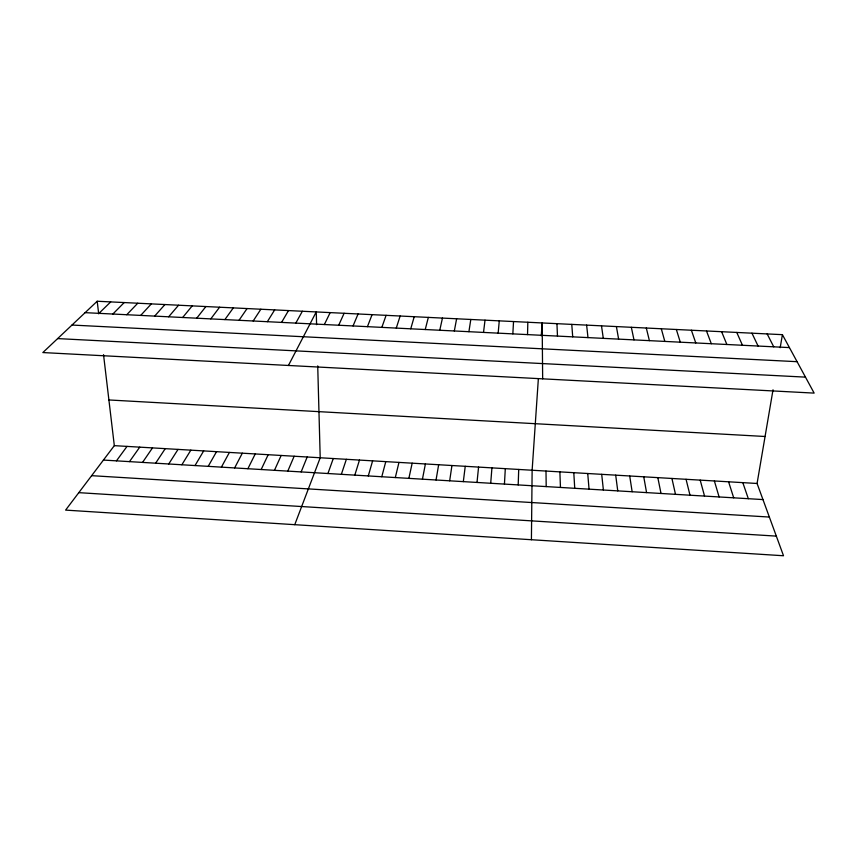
<?xml version="1.0" encoding="UTF-8"?>
<svg xmlns="http://www.w3.org/2000/svg" width="857" height="857" viewBox="0 0 857 857"><rect width="100%" height="100%" fill="white"/><g stroke="black" fill="none" stroke-linecap="round" stroke-linejoin="round"><path stroke-width="1.29" d="M531.415 539.728L532.133 470.236L538.357 378.751M527.537 334.605L527.826 322.253M518.196 484.912L518.71 469.454M504.441 484.087L505.309 468.661M512.84 333.876L513.536 321.557M541.281 335.837L542.16 322.95L542.663 378.837M490.707 483.262L491.929 467.868M498.163 333.148L499.267 320.861M477.006 482.448L478.57 467.086M483.519 332.42L485.019 320.164M463.326 481.623L465.244 466.304M449.668 480.809L451.939 465.522M468.908 331.702L470.804 319.468M103.526 354.648L114.324 445.651L65.603 510.108L783.512 555.754L757.074 483.477L773.025 389.796M780.191 347.696L782.409 334.669L97.195 301.246L42.85 352.559L814.15 393.106L782.409 334.669M436.042 479.995L438.655 464.74M454.328 330.973L456.62 318.772M422.437 479.181L425.404 463.958M408.864 478.367L412.174 463.176M439.77 330.256L442.458 318.086M395.313 477.553L398.966 462.405M425.243 329.538L428.329 317.401M381.783 476.738L385.779 461.623M410.749 328.809L414.22 316.704M368.285 475.935L372.613 460.852M354.809 475.121L359.479 460.08M396.277 328.092L400.144 316.019M341.354 474.317L346.367 459.309M381.847 327.374L386.1 315.333M327.931 473.514L333.277 458.538M294.754 524.677L320.207 457.767L317.722 365.896M367.428 326.667L372.077 314.658M301.15 471.907L307.17 457.006M353.052 325.949L358.076 313.973M287.802 471.114L294.155 456.235M274.465 470.311L281.16 455.474M338.697 325.242L344.107 313.287M261.171 469.518L268.187 454.703M324.375 324.524L330.17 312.612M247.887 468.725L255.236 453.942M288.434 365.468L316.254 311.927L316.597 324.674M234.636 467.933L242.317 453.182M221.406 467.14L229.408 452.421M295.804 323.11L302.36 311.252M208.197 466.347L216.532 451.671M281.567 322.403L288.498 310.577M195.021 465.555L203.677 450.911M181.866 464.762L190.843 450.161M267.352 321.696L274.668 309.902M168.733 463.98L178.031 449.4M253.169 321L260.86 309.227M155.62 463.198L165.24 448.65M142.541 462.416L152.482 447.9M239.017 320.293L247.073 308.552M129.482 461.623L139.745 447.15M224.888 319.586L233.318 307.888M116.445 460.852L127.018 446.401M210.779 318.89L219.596 307.213M196.714 318.193L205.884 306.549M182.659 317.497L192.214 305.885M168.647 316.801L178.556 305.221M154.656 316.104L164.93 304.546M140.687 315.419L151.335 303.892M126.75 314.723L137.763 303.228M112.845 314.037L124.211 302.564M98.962 313.341L110.692 301.91M85.111 312.655L789.436 347.599M71.988 325.049L797.085 361.686M57.644 338.59L805.473 377.134M108.903 399.962L765.076 436.492M114.324 445.651L757.074 483.477M103.429 460.07L762.966 499.577M91.635 475.667L769.361 517.05M78.801 492.657L776.324 536.118M767.165 333.919L773.742 346.828M751.953 333.18L758.091 346.046M736.763 332.441L742.462 345.275M721.615 331.702L726.865 344.493M706.489 330.963L711.31 343.721M691.395 330.224L695.777 342.961M742.815 482.641L748.322 498.699M728.589 481.795L733.699 497.821M676.344 329.495L680.287 342.189M714.374 480.959L719.109 496.953M661.304 328.756L664.818 341.418M700.201 480.134L704.54 496.074M686.05 479.299L690.003 495.207M646.307 328.027L649.392 340.658M671.92 478.463L675.498 494.339M631.341 327.299L633.987 339.886M657.822 477.638L661.015 493.471M643.746 476.803L646.574 492.604M616.397 326.571L618.625 339.126M629.702 475.978L632.145 491.736M601.496 325.842L603.296 338.365M615.69 475.153L617.758 490.879M97.195 301.246L98.694 313.855M586.617 325.114L587.988 337.604M601.7 474.328L603.392 490.022M587.731 473.514L589.048 489.154M571.769 324.396L572.712 336.855M573.794 472.689L574.736 488.297M556.943 323.667L557.478 336.094M559.878 471.875L560.457 487.44M545.995 471.05L546.198 486.594"/></g></svg>
